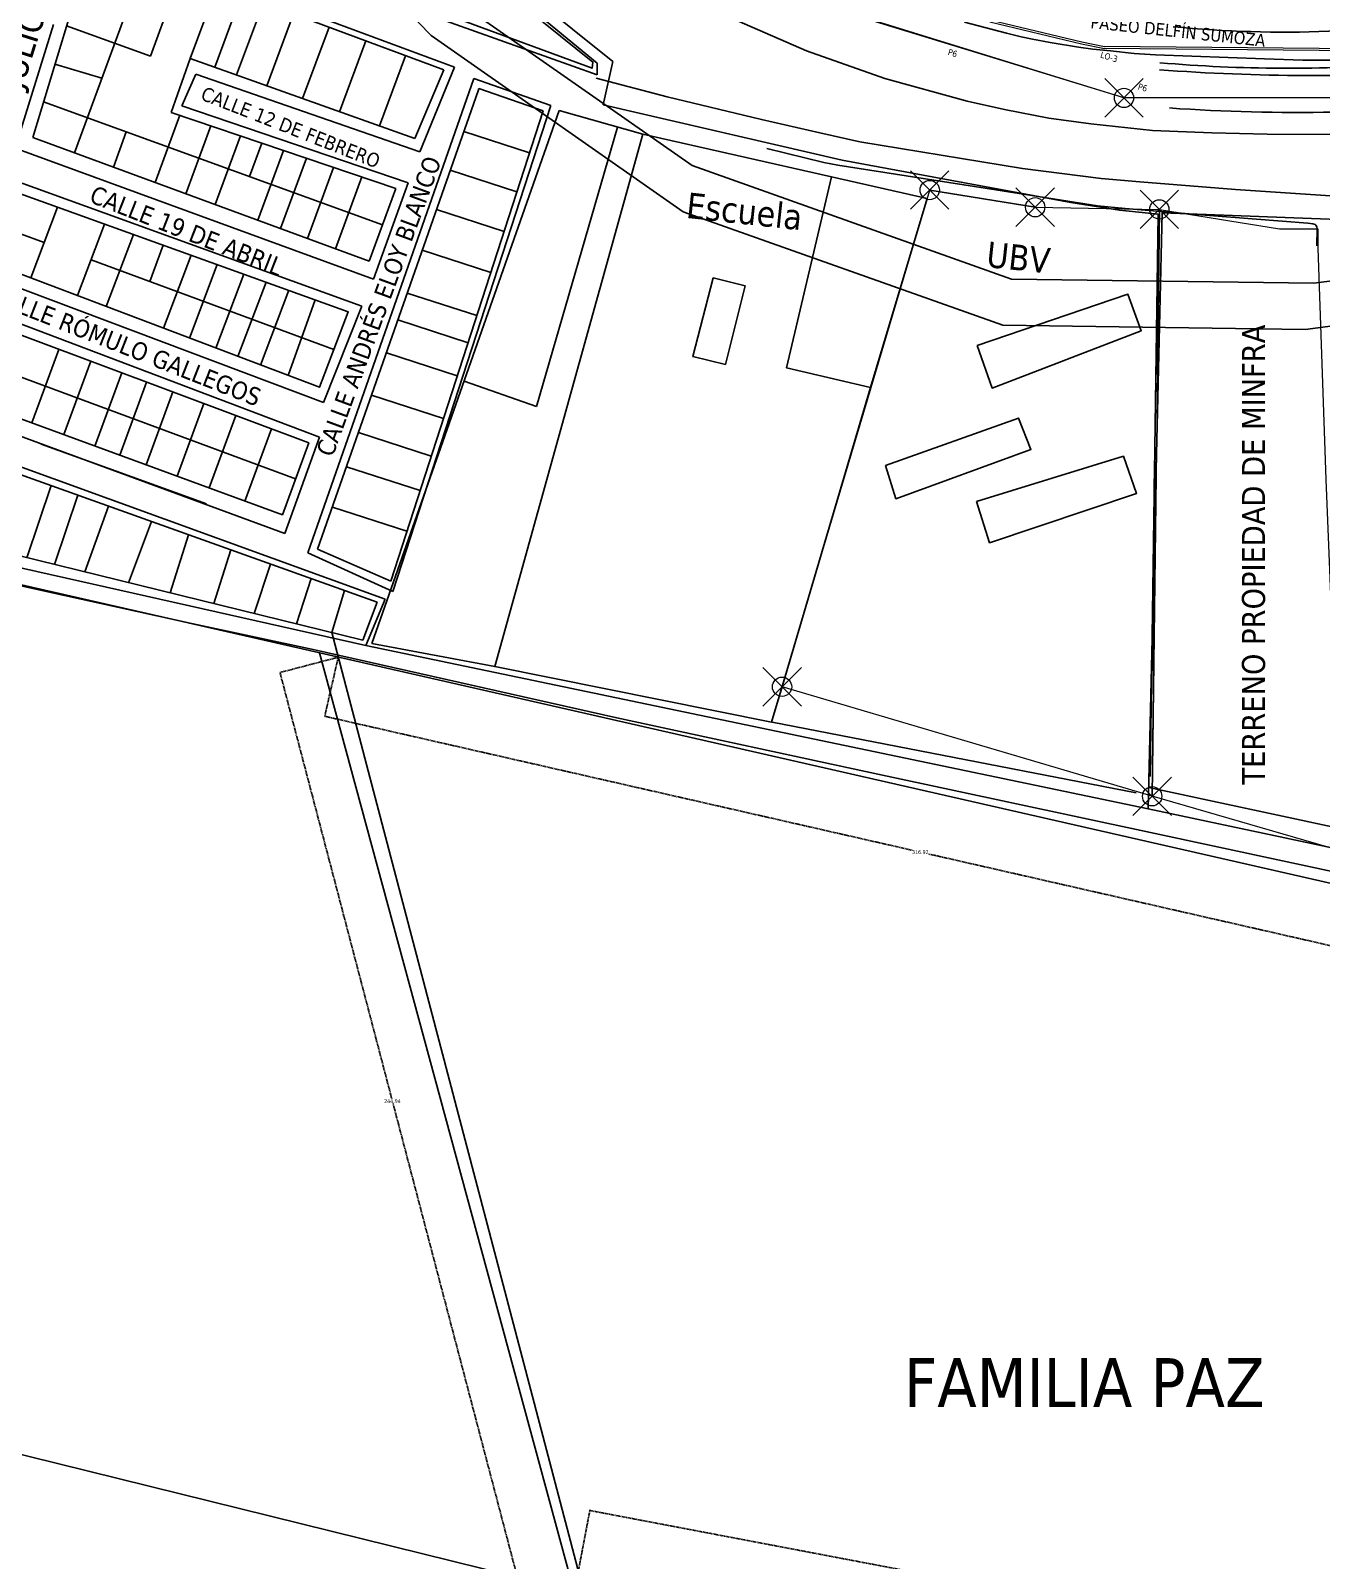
# Model space of a CAD drawing. Header units: metres. Extents: x 2 to 659295185, y -28 to 1124222152.
# Drawn here: x 655660 to 655994.9, y 1123597.7 to 1123994.5 of the extents above; entities that cross this region are included whole.
import ezdxf
from ezdxf.enums import TextEntityAlignment as Align

# ---------------------------------------------------------------- set-up
doc = ezdxf.new("R2010")
doc.units = ezdxf.units.M
doc.header["$MEASUREMENT"] = 0
doc.header["$PDMODE"] = 35
doc.header["$PDSIZE"] = 5
doc.linetypes.add('HIDDEN', pattern=[0.375, 0.25, -0.125])
for name, color, linetype in [('CARRET-PAV', 10, 'CONTINUOUS'), ('CURVAS', 2, 'CONTINUOUS'), ('División Parroquial', 130, 'CONTINUOUS'), ('MANZANA', 30, 'CONTINUOUS'), ('Parcelas', 140, 'CONTINUOUS'), ('texto', 255, 'CONTINUOUS'), ('TEXTOS', 7, 'CONTINUOUS')]:
    doc.layers.add(name, color=color, linetype=linetype)
doc.styles.get("Standard").update_dxf_attribs({"font": 'tahoma.ttf'})
doc.dimstyles.new('Copia de Standard', dxfattribs={"dimtxt": 1, "dimasz": 0.18, "dimexe": 0.18, "dimexo": 0.0625, "dimgap": 0.09, "dimtad": 0, "dimtih": 1, "dimtoh": 1, "dimzin": 0, "dimdsep": 46, "dimtxsty": 'Standard', "dimcen": 0.09, "dimadec": 0, "dimazin": 0, "dimtfac": 1, "dimtofl": 0, "dimtmove": 0, "dimatfit": 3, "dimfxl": 1, "dimtolj": 1, "dimtzin": 0, "dimlwd": 25, "dimlwe": 25, "dimarcsym": 0})

# ---------------------------------------------------------------- blocks, each defined once
blk = doc.blocks.new('*D1508')
at = {"layer": 'texto', "color": 0, "linetype": 'HIDDEN', "lineweight": 25, "transparency": 16777216}
for p, q in [((655739.78, 1123831.9), (655724.57, 1123827.91)), ((655724.79, 1123827.78), (655753.75, 1123717.38)), ((655786.86, 1123591.21), (655754.07, 1123716.16)), ((655801.94, 1123594.98), (655786.73, 1123590.99))]:
    blk.add_line(p, q, dxfattribs=at)
at = {"layer": 'texto', "color": 0, "lineweight": 0, "transparency": 16777216}
for points in [[(655724.82, 1123827.79), (655724.76, 1123827.77), (655724.74, 1123827.95)], [(655786.89, 1123591.22), (655786.83, 1123591.21), (655786.9, 1123591.04)]]:
    blk.add_solid(points, dxfattribs=at)
at = {"layer": 'texto', "color": 0, "lineweight": 0, "transparency": 16777216, "insert": (655753.91, 1123716.77), "char_height": 1, "attachment_point": 5}
blk.add_mtext('\\A1;244.94', dxfattribs=at)
blk = doc.blocks.new('*D1509')
at = {"layer": 'texto', "color": 0, "linetype": 'HIDDEN', "lineweight": 25, "transparency": 16777216}
for p, q in [((655739.84, 1123831.92), (655736.31, 1123816.44)), ((655736.52, 1123816.57), (655888.73, 1123781.86)), ((656045.16, 1123746.18), (655892.96, 1123780.9)), ((656048.83, 1123761.44), (656045.3, 1123745.96))]:
    blk.add_line(p, q, dxfattribs=at)
at = {"layer": 'texto', "color": 0, "lineweight": 0, "transparency": 16777216}
for points in [[(655736.53, 1123816.6), (655736.52, 1123816.54), (655736.35, 1123816.61)], [(656045.17, 1123746.21), (656045.16, 1123746.15), (656045.34, 1123746.14)]]:
    blk.add_solid(points, dxfattribs=at)
at = {"layer": 'texto', "color": 0, "lineweight": 0, "transparency": 16777216, "insert": (655890.84, 1123781.38), "char_height": 1, "attachment_point": 5}
blk.add_mtext('\\A1;316.92', dxfattribs=at)
blk = doc.blocks.new('*D1511')
at = {"layer": 'texto', "color": 0, "linetype": 'HIDDEN', "lineweight": 25, "transparency": 16777216}
for p, q in [((655802.16, 1123595.03), (655805.15, 1123610.78)), ((655805.3, 1123610.57), (655944.92, 1123584.02)), ((656088.8, 1123556.67), (655949.17, 1123583.22)), ((656086.01, 1123541.06), (656089.01, 1123556.81))]:
    blk.add_line(p, q, dxfattribs=at)
at = {"layer": 'texto', "color": 0, "lineweight": 0, "transparency": 16777216}
for points in [[(655805.3, 1123610.6), (655805.29, 1123610.54), (655805.12, 1123610.61)], [(656088.8, 1123556.7), (656088.79, 1123556.64), (656088.97, 1123556.63)]]:
    blk.add_solid(points, dxfattribs=at)
at = {"layer": 'texto', "color": 0, "lineweight": 0, "transparency": 16777216, "insert": (655947.05, 1123583.62), "char_height": 1, "attachment_point": 5}
blk.add_mtext('\\A1;288.94', dxfattribs=at)

msp = doc.modelspace()

# ---------------------------------------------------------------- linework, layer by layer
at = {"layer": 'CARRET-PAV'}
for points, elevation in [([(656125.038, 1124013.8035), (656069.204, 1124003.587), (656036.91, 1123998.576, -0.06836118), (655956.453, 1123995.464)], 428.6003), ([(655952.981, 1123986.128, 0.04148381), (656016.053, 1123985.878), (656036.029, 1123988.531), (656104.422, 1123998.249), (656138.061, 1124003.292), (656176.129, 1124009.369, -0.84362034), (656177.299, 1124008.307), (656176.052, 1124007.779), (656134.781, 1124001.786), (656129.324, 1124000.006), (656125.912, 1123998.625), (656121.23, 1123996.877), (656119.087, 1123996.45), (656063.915, 1123988.828), (656028.947, 1123983.991, -0.03554222), (655952.8508, 1123984.2967)], 428.7614), ([(655955.506, 1123974.38, 0.04624331), (656040.522, 1123976.23), (656064.822, 1123977.981), (656126.427, 1123986.23), (656141.315, 1123987.751, -0.28622373), (656189.424, 1123972.711, -0.06128022), (656194.479, 1123965.126, 0.61679402), (656194.479, 1123965.126, -1)], 429.4486)]:
    msp.add_lwpolyline(points, format="xyb", dxfattribs=dict(at, elevation=elevation))
at = {"layer": 'CURVAS', "lineweight": 0}
for p, q in [((655908.8868, 1123996.7056), (655932.686, 1123991.0439)), ((655908.9068, 1123997.2052), (655932.7061, 1123991.5435)), ((655932.686, 1123991.0439), (655938.5917, 1123989.846)), ((655932.7061, 1123991.5435), (655938.6118, 1123990.3456)), ((656019.1836, 1123989.0315), (655938.5917, 1123989.846)), ((656019.2037, 1123989.5311), (655938.6118, 1123990.3456))]:
    msp.add_line(p, q, dxfattribs=at)
at = {"layer": 'División Parroquial', "color": 1, "flags": 128}
for points in [[(655228.2993, 1126747.0884), (655417.4425, 1125604.451), (655519.2869, 1124981.3778), (655578.3684, 1124612.6329), (655612.1598, 1124420.9019), (655644.8628, 1124208.4752), (655659.3755, 1124145.7179), (655704.068, 1124069.4635), (655766.2087, 1124005.1965), (655831.623, 1123959.4359), (655914.4772, 1123930.0218), (655992.9694, 1123928.9321), (656078.6272, 1123940.1598), (656245.6138, 1123964.0049), (656743.7041, 1124035.5804), (658039.8848, 1124226.3115)], [(658480.577, 1123580.0076), (658492.1763, 1123631.4687), (658520.1298, 1123754.3737), (658546.5907, 1123940.9057), (658561.3177, 1124038.3659), (658586.3109, 1124167.6196), (658611.3288, 1124300.9225), (658037.6324, 1124214.3101), (656741.4517, 1124023.5789), (656243.3614, 1123952.0035), (656076.3748, 1123928.1583), (655990.717, 1123916.9306), (655912.2248, 1123918.0204), (655829.3706, 1123947.4344), (655763.9563, 1123993.1951), (655701.8156, 1124057.462), (655657.1231, 1124133.7165), (655642.6105, 1124196.4737), (655609.9074, 1124408.9005), (655576.116, 1124600.6315), (655517.0345, 1124969.3764), (655415.1901, 1125592.4496), (655226.0469, 1126735.087)]]:
    msp.add_lwpolyline(points, dxfattribs=at)
at = {"layer": 'MANZANA'}
for p, q in [((655717.195, 1124061.657), (655811.126, 1123986.471)), ((655811.126, 1123986.471), (655808.57, 1123975.207)), ((655808.57, 1123975.207), (655870.593, 1123960.886)), ((655870.593, 1123960.886), (655929.876, 1123949.871)), ((655929.876, 1123949.871), (655942.559, 1123947.881)), ((655942.559, 1123947.881), (655952.511, 1123946.818)), ((655952.511, 1123946.818), (655950.491, 1123800.983)), ((656027.5606, 1123781.5132), (655950.0879, 1123798.1116))]:
    msp.add_line(p, q, dxfattribs=at)
at = {"layer": 'MANZANA', "lineweight": -3}
for p, q in [((655807, 1123986), (655721, 1124057)), ((655770, 1123985), (655676, 1124020)), ((655706, 1124019), (655807, 1123983)), ((655666, 1123996), (655656, 1123964)), ((655699.3051, 1123974.9812), (655702.933, 1123983.1706)), ((655702.933, 1123983.1706), (655761, 1123963)), ((655761, 1123963), (655770, 1123985)), ((655807, 1123983), (655807, 1123986)), ((655775, 1123982), (655732, 1123859)), ((655795, 1123975), (655775, 1123982)), ((655754, 1123849), (655795, 1123975)), ((655758, 1123955), (655699.3051, 1123974.9812)), ((655656, 1123964), (655749, 1123930)), ((655746, 1123923), (655652, 1123957)), ((655749, 1123930), (655758, 1123955)), ((655643, 1123933), (655736, 1123898)), ((655735, 1123889), (655640, 1123925)), ((655752, 1123847), (655548, 1123921)), ((655736, 1123898), (655746, 1123923)), ((655631, 1123899), (655726, 1123864)), ((655726, 1123864), (655735, 1123889)), ((655538, 1123882), (655747, 1123835)), ((655732, 1123859), (655754, 1123849)), ((655747, 1123835), (655752, 1123847)), ((655738.1891, 1123838.3051), (655830, 1123489))]:
    msp.add_line(p, q, dxfattribs=at)
at = {"layer": 'MANZANA', "lineweight": -2}
for p, q in [((655828.2834, 1124003.6223), (655861.3245, 1123989.1753)), ((655861.3245, 1123989.1753), (655881.6257, 1123982.0667)), ((655825.2159, 1123977.2877), (655806.7864, 1123982.0767)), ((655881.6257, 1123982.0667), (655903.0237, 1123976.1879)), ((655849.6813, 1123971.4289), (655825.2159, 1123977.2877)), ((655903.0237, 1123976.1879), (655912.6713, 1123974.0183)), ((655864.8124, 1123967.9496), (655849.6813, 1123971.4289)), ((655912.6713, 1123974.0183), (655924.1908, 1123971.7488)), ((655924.1908, 1123971.7488), (655935.0423, 1123970.2491)), ((655875.128, 1123965.5601), (655864.8124, 1123967.9496)), ((655935.0423, 1123970.2491), (655951.0475, 1123968.5495)), ((655951.0475, 1123968.5495), (655966.5002, 1123967.9596)), ((655966.5002, 1123967.9596), (655980.8562, 1123967.5796)), ((655980.8562, 1123967.5796), (655997.2902, 1123967.5397)), ((655917.3467, 1123958.6715), (655875.128, 1123965.5601)), ((655937.7387, 1123956.102), (655917.3467, 1123958.6715)), ((655947.8234, 1123955.2622), (655937.7387, 1123956.102)), ((655972.5939, 1123953.2726), (655947.8234, 1123955.2622)), ((656009.09, 1123950.7731), (655972.5939, 1123953.2726)), ((655949.959, 1123792.5853), (655953.565, 1123947.184)), ((655953.565, 1123947.184), (656017.868, 1123944.751)), ((655953.565, 1123947.184), (655953.565, 1123947.184)), ((655682.2082, 1123880.2174), (655662.7893, 1123887.216)), ((655705.7006, 1123871.6992), (655682.2082, 1123880.2174))]:
    msp.add_line(p, q, dxfattribs=at)
at = {"layer": 'MANZANA', "linetype": 'Continuous', "lineweight": -2}
for p, q in [((655913.2403, 1123993.8243), (655902.2733, 1123996.6537)), ((655916.9757, 1123992.8445), (655913.2403, 1123993.8243)), ((655919.9359, 1123992.1946), (655916.9757, 1123992.8445)), ((655924.5371, 1123991.3248), (655919.9359, 1123992.1946)), ((655931.8841, 1123990.1451), (655924.5371, 1123991.3248)), ((655935.6195, 1123989.6052), (655931.8841, 1123990.1451)), ((655940.2207, 1123989.1853), (655935.6195, 1123989.6052)), ((655946.3556, 1123988.5454), (655940.2207, 1123989.1853)), ((655951.8391, 1123988.1255), (655946.3556, 1123988.5454)), ((655980.1141, 1123987.1457), (655951.8391, 1123988.1255)), ((655990.0833, 1123986.7457), (655980.1141, 1123987.1457)), ((656007.8366, 1123986.8257), (655990.0833, 1123986.7457)), ((655851.0254, 1123963.9104), (655865.8349, 1123960.2112)), ((655865.8349, 1123960.2112), (655869.4549, 1123959.5613)), ((655869.4549, 1123959.5613), (655910.4614, 1123953.1126)), ((655910.4614, 1123953.1126), (655936.7822, 1123949.0234)), ((655936.7822, 1123949.0234), (655944.0138, 1123948.2836)), ((655944.0138, 1123948.2836), (655964.7356, 1123946.6039)), ((655964.7356, 1123946.6039), (655991.3697, 1123944.5043)), ((655991.3697, 1123944.5043), (655992.6808, 1123944.2944)), ((655992.6808, 1123944.2944), (655993.2332, 1123944.1844)), ((655993.2332, 1123944.1844), (655993.4476, 1123943.9645)), ((655993.4476, 1123943.9645), (655993.6703, 1123943.5245)), ((655993.6703, 1123943.5245), (655993.7857, 1123943.0746)), ((655993.7857, 1123943.0746), (655993.723, 1123938.6694)), ((655629.2781, 1123856.7622), (655663.721, 1123849.0638)), ((655663.721, 1123849.0638), (655702.2209, 1123840.6055)), ((655702.2209, 1123840.6055), (655733.3654, 1123833.8869)), ((655733.3654, 1123833.8869), (655812.1215, 1123816.2005)), ((655949.959, 1123792.5853), (655747, 1123835)), ((655812.1215, 1123816.2005), (655880.999, 1123801.3535)), ((655880.999, 1123801.3535), (655949.3241, 1123786.7165)), ((655997.9993, 1123782.3973), (655949.959, 1123792.5853)), ((655949.3241, 1123786.7165), (656020.1806, 1123771.5496))]:
    msp.add_line(p, q, dxfattribs=at)
at = {"layer": 'MANZANA'}
for points in [[(656064.2642, 1123757.9852), (655598.841, 1123864.1385), (655312.7571, 1123925.7104)], [(655734.9908, 1123833.0856), (655867.118, 1123345.8448)], [(655801.004, 1123589.651), (655210.5197, 1123735.6415), (655071.278, 1123749.5657), (655072.8252, 1123690.7747), (655147.0874, 1123631.9838), (655261.5749, 1123601.0412), (655297.1589, 1123560.8159), (655325.0072, 1123562.363), (655331.1958, 1123548.4389), (655428.6649, 1123520.5905), (655518.3984, 1123454.064), (655581.8307, 1123440.1398), (655640.6216, 1123379.8018), (655674.6585, 1123379.8018), (655697.8654, 1123359.6891), (655747.3735, 1123350.4063), (655790.6932, 1123376.7075), (655837.107, 1123356.5948), (655861.3068, 1123367.2744)]]:
    msp.add_lwpolyline(points, dxfattribs=at)
at = {"layer": 'Parcelas', "lineweight": -3}
for p, q in [((655767.2689, 1123984.2398), (655678.6833, 1124017.2238)), ((655689.8651, 1124013.0604), (655671.405, 1123962.7343)), ((655691.1784, 1123987.7912), (655699.1232, 1124009.6132)), ((655701.4743, 1123987.2344), (655708.506, 1124006.1196)), ((655707.8048, 1123984.976), (655714.8043, 1124003.7745)), ((655713.4994, 1123982.9445), (655720.4699, 1124001.665)), ((655670.1904, 1123998.3948), (655660.6109, 1123966.6937)), ((655691.1784, 1123987.7912), (655669.3839, 1123995.7259)), ((655721.3309, 1123980.1506), (655728.2614, 1123998.7639)), ((655730.6182, 1123976.8374), (655737.5013, 1123995.3235)), ((655740.1417, 1123973.3873), (655746.9859, 1123991.7688)), ((655696.483, 1123973.243), (655701.4743, 1123987.2344)), ((655701.4743, 1123987.2344), (655759.7621, 1123966.4405)), ((655750.5315, 1123969.7334), (655757.313, 1123987.9468)), ((655678.5051, 1123982.0906), (655666.3715, 1123985.7572)), ((655759.7621, 1123966.4405), (655767.2689, 1123984.2398)), ((655776.3606, 1123979.4717), (655776.1339, 1123978.8245)), ((655793.0044, 1123973.6421), (655776.3606, 1123979.4717)), ((655751.345, 1123944.1033), (655663.4106, 1123975.9587)), ((655776.1339, 1123978.8245), (655734.5032, 1123859.9658)), ((655698.7313, 1123972.4829), (655692.3388, 1123955.0556)), ((655754.8017, 1123953.527), (655696.483, 1123973.243)), ((655797.1283, 1123973.6903), (655748.5787, 1123835.5193)), ((655753.4943, 1123851.654), (655793.0044, 1123973.6421)), ((655818.8779, 1123967.5566), (655797.1283, 1123973.6903)), ((655684.8796, 1123968.1812), (655681.5206, 1123959.0238)), ((655706.8081, 1123969.7524), (655700.3406, 1123952.1205)), ((655714.4635, 1123967.1643), (655707.9249, 1123949.3385)), ((655772.4478, 1123968.3006), (655789.487, 1123962.7819)), ((655812.3113, 1123969.4085), (655791.2572, 1123896.9296)), ((655660.6109, 1123966.6937), (655747.8883, 1123934.6796)), ((655720.0183, 1123965.2864), (655716.8689, 1123956.5927)), ((655725.6423, 1123963.385), (655718.9998, 1123945.2761)), ((655731.5977, 1123961.3717), (655724.8999, 1123943.1119)), ((655738.6478, 1123958.9882), (655731.8845, 1123940.5499)), ((655745.978, 1123956.5101), (655739.1466, 1123937.8861)), ((655768.9239, 1123958.2395), (655786.2031, 1123952.643)), ((655747.8883, 1123934.6796), (655754.8017, 1123953.527)), ((655893.2827, 1123953.0999), (655920.6358, 1123948.6379)), ((655667.0224, 1123948.6765), (655660.0668, 1123930.2984)), ((655765.3548, 1123948.0493), (655782.8772, 1123942.3741)), ((655650.6194, 1123944.2586), (655663.5446, 1123939.4874)), ((655679.2392, 1123944.28), (655672.2084, 1123925.7031)), ((655686.7506, 1123941.5769), (655679.6735, 1123922.8778)), ((655694.4761, 1123938.7967), (655690.9911, 1123929.3558)), ((655701.6903, 1123936.2006), (655694.5213, 1123917.2584)), ((655761.6533, 1123937.4813), (655779.42, 1123931.7001)), ((655675.7238, 1123934.9916), (655738.7205, 1123911.737)), ((655708.479, 1123933.7684), (655701.2609, 1123914.6968)), ((655715.3741, 1123931.2762), (655708.1208, 1123912.1114)), ((655721.1185, 1123929.209), (655713.8299, 1123909.9507)), ((655727.0597, 1123927.1122), (655719.7071, 1123907.6849)), ((655726.82, 1123905.0343), (655733.8685, 1123924.6207)), ((655757.7627, 1123926.3735), (655775.8024, 1123920.5307)), ((655749.9497, 1123846.1647), (655552.7005, 1123916.8126)), ((655755.3186, 1123919.3952), (655773.5248, 1123913.4984)), ((655667.3733, 1123911.7702), (655660.3787, 1123892.703)), ((655639.1313, 1123911.405), (655728.7763, 1123878.1932)), ((655675.6472, 1123908.6748), (655668.6721, 1123889.6606)), ((655752.3278, 1123910.8563), (655770.7378, 1123904.8936)), ((655683.6772, 1123905.6708), (655676.7209, 1123886.708)), ((655690.1047, 1123903.2662), (655683.1636, 1123884.3446)), ((655696.9187, 1123900.7298), (655689.9857, 1123881.8304)), ((655748.4853, 1123899.8856), (655767.1571, 1123893.8381)), ((655791.2572, 1123896.9296), (655772.4755, 1123903.529)), ((655704.9878, 1123897.7063), (655698.0768, 1123878.8668)), ((655713.2616, 1123894.6079), (655706.372, 1123875.8267)), ((655722.5136, 1123891.1419), (655715.6486, 1123872.4279)), ((655745.0833, 1123890.1728), (655763.9869, 1123884.0502)), ((655545.5698, 1123885.6143), (655746.2596, 1123836.3229)), ((655741.9853, 1123881.3278), (655761.1, 1123875.1368)), ((655665.3763, 1123876.456), (655659.1013, 1123857.7298)), ((655672.3016, 1123873.9756), (655666.207, 1123855.9846)), ((655680.2469, 1123871.1299), (655674.1319, 1123854.0381)), ((655738.3217, 1123870.8679), (655757.686, 1123864.5961)), ((655691.4212, 1123867.1276), (655685.4432, 1123851.26)), ((655700.9826, 1123863.7031), (655696.2692, 1123848.601)), ((655734.5032, 1123859.9658), (655753.4943, 1123851.654)), ((655712.0026, 1123859.7561), (655707.5726, 1123845.8248)), ((655722.27, 1123856.0786), (655718.0609, 1123843.2487)), ((655732.8053, 1123852.3053), (655729.0618, 1123840.5468)), ((655741.4777, 1123849.1991), (655738.1891, 1123838.3051)), ((655746.2596, 1123836.3229), (655749.9497, 1123846.1647)), ((655748.5787, 1123835.5193), (655780.4493, 1123829.4857)), ((655946.8109, 1123796.7238), (655852.4527, 1123815.0861))]:
    msp.add_line(p, q, dxfattribs=at)
for points in [[(655707.0277, 1124065.8167), (655691.6834, 1124026.7614), (655805.6967, 1123984.6726), (655805.9015, 1123986.2845), (655707.0277, 1124065.8167)], [(655654.0573, 1123953.3422), (655647.1816, 1123935.175), (655735.0105, 1123901.9345), (655742.4304, 1123921.5395), (655654.0573, 1123953.3422)], [(655642.2919, 1123921.1532), (655635.9708, 1123901.6567), (655725.3552, 1123868.8671), (655732.1974, 1123887.5192), (655642.2919, 1123921.1532)]]:
    msp.add_lwpolyline(points, dxfattribs=at)
at = {"layer": 'Parcelas'}
for points in [[(655877.8811, 1123901.9219), (655855.7762, 1123826.9352), (655852.2794, 1123815.1198), (655780.4493, 1123829.4857), (655818.8779, 1123967.5566), (655867.8489, 1123956.5042)], [(655867.8489, 1123956.5042), (655856.1162, 1123907.0231), (655877.8811, 1123901.9219), (655892.6255, 1123950.889), (655867.8489, 1123956.5042)], [(655837.072, 1123930.3183), (655831.8008, 1123909.9137), (655840.3027, 1123907.8733), (655845.4039, 1123928.2778), (655837.072, 1123930.3183)], [(655905.5973, 1123912.8044), (655909.5082, 1123901.7519), (655948.1068, 1123916.5452), (655944.7061, 1123926.0673), (655905.5973, 1123912.8044)], [(655881.792, 1123881.6874), (655884.5126, 1123873.0155), (655919.5404, 1123885.7683), (655916.3097, 1123893.9302), (655881.792, 1123881.6874)], [(655905.4273, 1123872.3353), (655908.828, 1123861.6229), (655946.9166, 1123874.3758), (655943.5158, 1123884.068), (655905.4273, 1123872.3353)]]:
    msp.add_lwpolyline(points, dxfattribs=at)
at = {"layer": 'texto', "color": 85, "lineweight": 0, "true_color": 0x58ba48}
msp.add_line((655943.6796, 1123977), (655855.2728, 1124004.3725), dxfattribs=at)
at = {"layer": 'texto', "lineweight": 0}
for p, q in [((655854.9847, 1123824.261), (655893.2827, 1123953.0999)), ((655920.6358, 1123948.6379), (655952.8508, 1123948.0857)), ((655952.8508, 1123948.0857), (655950.9804, 1123795.8506)), ((655950.9804, 1123795.8506), (655854.9847, 1123824.261))]:
    msp.add_line(p, q, dxfattribs=at)
for points in [[(655608.3065, 1124590.033), (655625.6859, 1124587.7884), (656017.6106, 1124570.0511), (656016.0812, 1124509.734), (656016.0812, 1124509.734), (656184, 1124001), (656054, 1123977), (655943.6796, 1123977), (655836, 1124010), (655753, 1124063), (655709, 1124144), (655669, 1124221), (655646, 1124310), (655624, 1124426), (655614, 1124482), (655608.3065, 1124590.033)], [(655994, 1123943), (655994, 1123938), (655996, 1123878), (655998, 1123829), (655999, 1123809), (655999, 1123782), (655950.9804, 1123795.8506), (655951.3259, 1123823.9714), (655951.4936, 1123875.9655), (655952.8508, 1123948.0857), (655984, 1123943), (655994, 1123943)]]:
    msp.add_lwpolyline(points, dxfattribs=at)
for p in [(655943.6796, 1123977), (655893.2827, 1123953.0999), (655920.6358, 1123948.6379), (655920.6358, 1123948.6379), (655920.6358, 1123948.6379), (655920.6358, 1123948.6379), (655952.8508, 1123948.0857), (655854.9847, 1123824.261), (655950.9804, 1123795.8506)]:
    msp.add_point(p, dxfattribs=at)

# ---------------------------------------------------------------- texts
at = {"layer": 'texto'}
msp.add_text('TERRENO PROPIEDAD DE MINFRA', height=6, rotation=90, dxfattribs=at).set_placement((655980.2747, 1123798.9065))
at = {"layer": 'TEXTOS', "color": 0}
for s, height, rotation, p in [('CALLE 5 DE JULIO', 6.6453, 72.611619, (655651.4414, 1123966.7988)), ('PASEO DELFÍN SUMOZA', 3.235327, 353.860716, (655957.7463, 1123994.6955)), ('LO-3', 1.6453, 342.961272, (655939.8114, 1123987.639)), ('CALLE 12 DE FEBRERO', 3.6453, 338.579236, (655727.5058, 1123969.362)), ('CALLE ANDRÉS ELOY BLANCO', 4.6453, 69.829042, (655749.7931, 1123923.1854)), ('CALLE 19 DE ABRIL', 4.6453, 338.579236, (655700.5093, 1123942.5711)), ('Escuela', 6.6453, 353.860716, (655845.2369, 1123947.6685)), ('UBV', 6.6453, 353.860716, (655916.2919, 1123935.5388)), ('CALLE RÓMULO GALLEGOS', 4.6453, 338.579236, (655685.0457, 1123913.2228))]:
    msp.add_text(s, height=height, rotation=rotation, dxfattribs=at).set_placement(p, align=Align.MIDDLE)
at = {"layer": 'TEXTOS', "color": 31, "true_color": 0xfecc66}
for p in [(655899.2401, 1123988.6259), (655948.5306, 1123979.6857)]:
    msp.add_text('P6', height=1.6453, rotation=342.961272, dxfattribs=at).set_placement(p, align=Align.MIDDLE)
at = {"layer": 'TEXTOS', "linetype": 'HIDDEN', "lineweight": 40, "insert": (655886.6202, 1123650.1299), "char_height": 12.6994, "width": 372.724773, "attachment_point": 1}
msp.add_mtext('FAMILIA PAZ', dxfattribs=at)

# ---------------------------------------------------------------- dimensions: what is measured, and where the dimension line sits
at = {"layer": 'texto', "lineweight": 0}
dim = msp.add_linear_dim(base=(655786.90309, 1123591.0389), p1=(655739.8385, 1123831.91584), p2=(655802, 1123595), angle=284.701763, dimstyle='Copia de Standard', dxfattribs=at)
dim.commit()
dim.dimension.update_dxf_attribs({"geometry": '*D1508', "text_midpoint": (655753.9143, 1123716.76894), "dimtype": 161})
for p1, p2, distance, picture, middle in [((655739.8524, 1123831.9768), (656048.8412, 1123761.5029), -15.7574, '*D1509', (655890.8429, 1123781.3769)), ((655802.1464, 1123594.9722), (656086, 1123541), 15.9132, '*D1511', (655947.0457, 1123583.6192))]:
    dim = msp.add_aligned_dim(p1=p1, p2=p2, distance=distance, dimstyle='Copia de Standard', dxfattribs=at)
    dim.commit()
    dim.dimension.update_dxf_attribs({"geometry": picture, "text_midpoint": middle})

doc.saveas('drawing.dxf')
